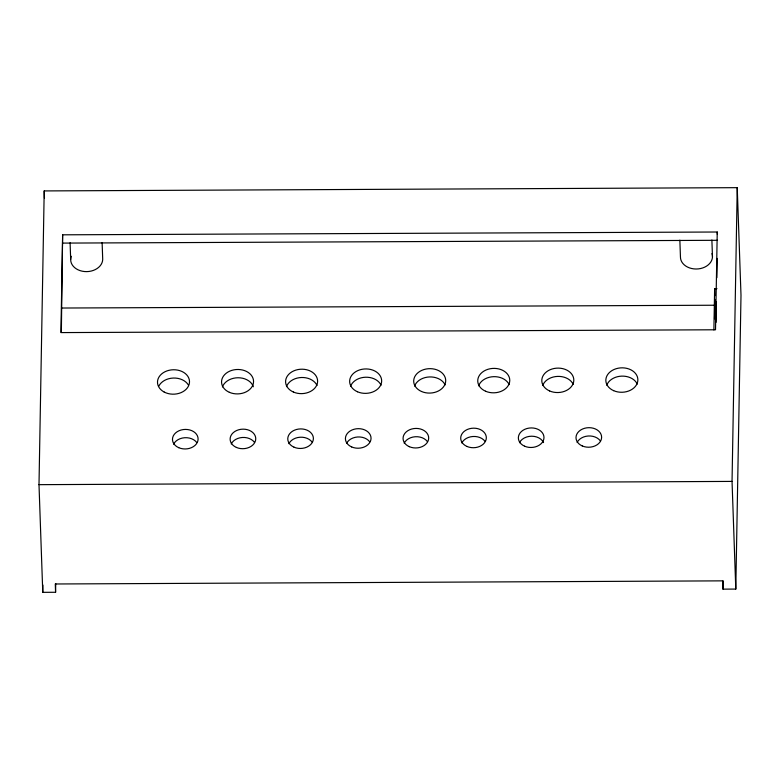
<?xml version="1.0" encoding="UTF-8"?>
<svg xmlns="http://www.w3.org/2000/svg" width="780" height="780" viewBox="0 0 780 780"><rect width="100%" height="100%" fill="white"/><g stroke="black" fill="none" stroke-linecap="round" stroke-linejoin="round"><path stroke-width="1.17" d="M39 484.663L44.207 190.924L737.236 187.668L741 295.337L735.793 589.075L722.992 589.144L722.699 580.856L55.282 583.986L55.575 592.274L42.764 592.332L39 484.663L732.04 481.406L735.793 589.075M42.764 592.332L42.89 585.049M55.575 592.274L55.721 583.576M62.634 234.819L60.908 332.592L715.514 329.784L717.239 232.011L62.634 234.819L61.347 332.426M713.895 329.95L714.626 288.659L716.957 288.649M714.529 318.805L714.87 299.374M716.079 322.374L716.44 301.86M716.869 277.719L717.21 258.404M722.992 589.144L723.138 580.827M732.04 481.406L737.236 187.668M62.927 243.097L717.532 240.298M61.825 308.032L714.617 305.233M717.239 232.011L717.327 234.38M714.626 288.659L714.88 295.766M711.886 239.996L712.471 256.718M679.858 240.133L680.443 256.854A16.019 12.217 -2 0 0 698.334 268.895A16.019 12.217 -2 0 0 711.984 253.559M102.121 242.609L102.707 259.331A16.019 12.217 -2 0 1 84.386 271.528A16.019 12.217 -2 0 1 71.282 256.308M70.093 242.746L70.678 259.467M44.207 190.924L44.46 198.178M173.608 444.171A12.812 9.769 -2 0 1 184.636 437.726A12.812 9.769 -2 0 1 196.765 442.533M606.733 385.232A16.019 12.217 -2 0 1 621.66 376.126A16.019 12.217 -2 0 1 637.27 384.091M478.627 385.788A16.019 12.217 -2 0 1 493.565 376.672A16.019 12.217 -2 0 1 509.165 384.637M542.685 385.515A16.019 12.217 -2 0 1 557.612 376.399A16.019 12.217 -2 0 1 573.212 384.365M577.122 442.445A12.812 9.769 -2 0 1 588.159 436A12.812 9.769 -2 0 1 600.288 440.798M519.48 442.699A12.812 9.769 -2 0 1 531.629 436.205A12.812 9.769 -2 0 1 543.553 442.591M158.798 386.168A16.019 12.217 -2 0 1 173.267 378.046A16.019 12.217 -2 0 1 188.38 384.998M222.427 386.88A16.019 12.217 -2 0 1 238.056 377.754A16.019 12.217 -2 0 1 253.364 386.753M350.532 386.334A16.019 12.217 -2 0 1 365.459 377.227A16.019 12.217 -2 0 1 381.059 385.193M286.474 386.607A16.019 12.217 -2 0 1 301.411 377.5A16.019 12.217 -2 0 1 317.011 385.466M404.186 443.186A12.812 9.769 -2 0 1 415.223 436.741A12.812 9.769 -2 0 1 427.352 441.538M461.838 442.942A12.812 9.769 -2 0 1 472.865 436.498A12.812 9.769 -2 0 1 484.994 441.295M346.544 443.43A12.812 9.769 -2 0 1 357.572 436.985A12.812 9.769 -2 0 1 369.7 441.792M414.58 386.061A16.019 12.217 -2 0 1 429.507 376.945A16.019 12.217 -2 0 1 445.117 384.91M288.892 443.683A12.812 9.769 -2 0 1 299.93 437.239A12.812 9.769 -2 0 1 312.058 442.036M231.25 443.927A12.812 9.769 -2 0 1 242.287 437.482A12.812 9.769 -2 0 1 254.407 442.279M178.737 447.681A12.812 9.769 -2 0 0 198.101 439.13A12.812 9.769 -2 0 0 179.039 430.745A12.812 9.769 -2 0 0 178.737 447.681M613.665 390.673A16.019 12.217 -2 0 0 637.865 379.977A16.019 12.217 -2 0 0 614.035 369.496A16.019 12.217 -2 0 0 613.665 390.673M485.56 391.219A16.019 12.217 -2 0 0 509.769 380.533A16.019 12.217 -2 0 0 485.93 370.052A16.019 12.217 -2 0 0 485.56 391.219M549.608 390.946A16.019 12.217 -2 0 0 573.817 380.26A16.019 12.217 -2 0 0 549.988 369.779A16.019 12.217 -2 0 0 549.608 390.946M582.26 445.945A12.812 9.769 -2 0 0 601.624 437.395A12.812 9.769 -2 0 0 582.562 429.01A12.812 9.769 -2 0 0 582.26 445.945M524.618 446.199A12.812 9.769 -2 0 0 543.982 437.648A12.812 9.769 -2 0 0 524.911 429.263A12.812 9.769 -2 0 0 524.618 446.199M164.171 392.038A16.019 12.217 -2 0 0 189.433 382.941A16.019 12.217 -2 0 0 166.891 370.939A16.019 12.217 -2 0 0 164.171 392.038M229.359 392.311A16.019 12.217 -2 0 0 253.559 381.625A16.019 12.217 -2 0 0 229.73 371.144A16.019 12.217 -2 0 0 229.359 392.311M357.454 391.765A16.019 12.217 -2 0 0 381.664 381.079A16.019 12.217 -2 0 0 357.835 370.598A16.019 12.217 -2 0 0 357.454 391.765M293.407 392.038A16.019 12.217 -2 0 0 317.616 381.352A16.019 12.217 -2 0 0 293.777 370.87A16.019 12.217 -2 0 0 293.407 392.038M409.325 446.686A12.812 9.769 -2 0 0 428.688 438.136A12.812 9.769 -2 0 0 409.627 429.751A12.812 9.769 -2 0 0 409.325 446.686M466.966 446.443A12.812 9.769 -2 0 0 486.33 437.892A12.812 9.769 -2 0 0 467.269 429.507A12.812 9.769 -2 0 0 466.966 446.443M351.673 446.94A12.812 9.769 -2 0 0 371.046 438.389A12.812 9.769 -2 0 0 351.975 430.004A12.812 9.769 -2 0 0 351.673 446.94M421.512 391.492A16.019 12.217 -2 0 0 445.712 380.806A16.019 12.217 -2 0 0 421.882 370.325A16.019 12.217 -2 0 0 421.512 391.492M294.031 447.184A12.812 9.769 -2 0 0 313.394 438.633A12.812 9.769 -2 0 0 294.333 430.248A12.812 9.769 -2 0 0 294.031 447.184M236.389 447.427A12.812 9.769 -2 0 0 255.752 438.877A12.812 9.769 -2 0 0 236.681 430.492A12.812 9.769 -2 0 0 236.389 447.427"/></g></svg>
